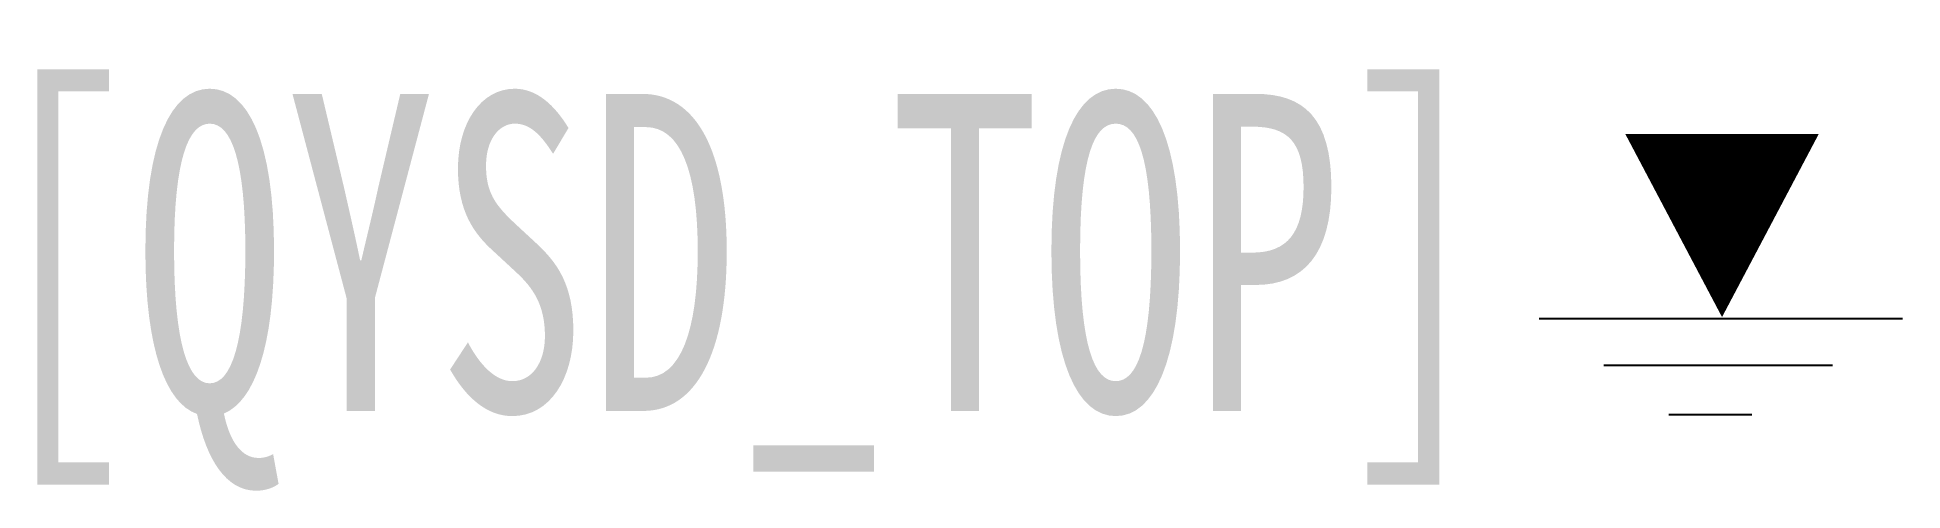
# Model space of a CAD drawing. Extents: x -10.8 to 1, y -1.2 to 1.6.
import ezdxf
from ezdxf.enums import TextEntityAlignment as Align

# ---------------------------------------------------------------- set-up
doc = ezdxf.new("R2010")
doc.units = 0
doc.header["$MEASUREMENT"] = 0
doc.layers.get('0').update_dxf_attribs({"linetype": 'CONTINUOUS'})
doc.styles.add('LZ_FONTS_FS', font='simfang0.ttf', dxfattribs={"width": 0.7})

msp = doc.modelspace()

# ---------------------------------------------------------------- linework, layer by layer
at = {"color": 1}
for p, q in [((-1.326, -0.16), (0.967, -0.16)), ((-0.917, -0.455), (0.525, -0.455)), ((-0.507, -0.766), (0.017, -0.766))]:
    msp.add_line(p, q, dxfattribs=at)
msp.add_lwpolyline([(-0.172, -0.151, 0, 1.22, 0), (-0.172, 1.004, 0, 0, 0)], format="xyseb", dxfattribs=at)

# ---------------------------------------------------------------- texts
at = {"style": 'LZ_FONTS_FS', "width": 0.7}
msp.add_text('[QYSD_TOP]', height=2, dxfattribs=at).set_placement((-1.615, -0.743), align=Align.RIGHT)

doc.saveas('drawing.dxf')
